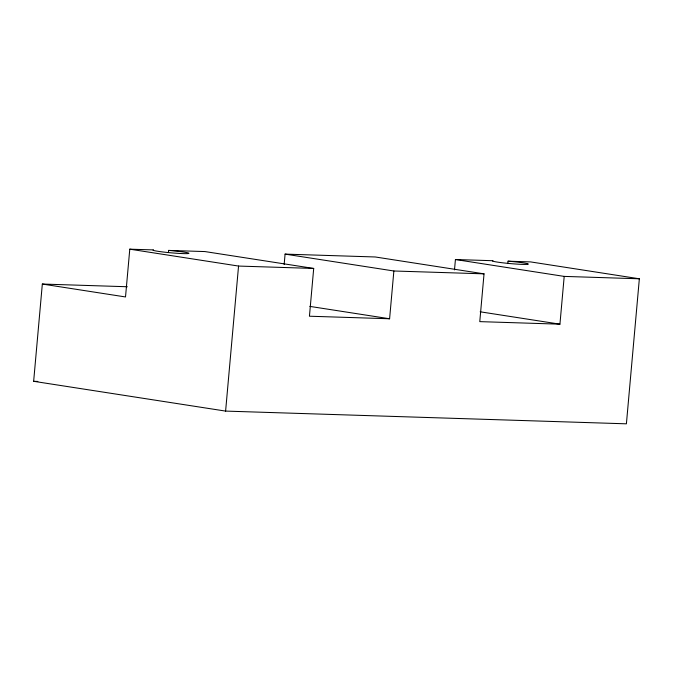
<?xml version="1.0" encoding="UTF-8"?>
<svg xmlns="http://www.w3.org/2000/svg" width="673" height="673" viewBox="0 0 673 673"><rect width="100%" height="100%" fill="white"/><g stroke="black" fill="none" stroke-linecap="round" stroke-linejoin="round"><path stroke-width="1.01" d="M507.871 263.269L508.056 261.191L530.576 261.906L639.35 278.79L626.403 423.822L225.606 411.094L33.65 381.305L42.332 284.048L127.315 286.748M168.443 252.493L168.629 250.415L170.303 250.549A18.02 1.102 5.1 0 1 188.911 253.267A18.02 1.102 5.1 0 1 171.649 252.871A18.02 1.102 5.1 0 1 153.04 250.154L153.478 249.91L129.78 249.178L125.514 296.953L42.332 284.048M225.606 411.094L238.553 266.062L129.78 249.178M284.157 264.497L285.083 254.116L375.265 256.977L484.038 273.852L479.773 321.627L559.936 324.176L564.201 276.401L455.428 259.526L454.494 269.907M168.629 250.415L204.929 251.567L313.702 268.443L309.437 316.217L389.6 318.766L393.865 270.992L285.083 254.116M455.428 259.526L492.973 260.72L492.468 260.855A18.02 1.102 5.1 0 0 509.739 263.538A18.02 1.102 5.1 0 0 528.339 264.127A18.02 1.102 5.1 0 0 511.059 261.444L508.056 261.191M238.553 266.062L313.702 268.443M393.865 270.992L484.038 273.852M564.201 276.401L639.35 278.79M33.65 381.305L37.848 381.44M480.169 311.801L559.936 324.176M309.832 306.392L389.6 318.766"/></g></svg>
